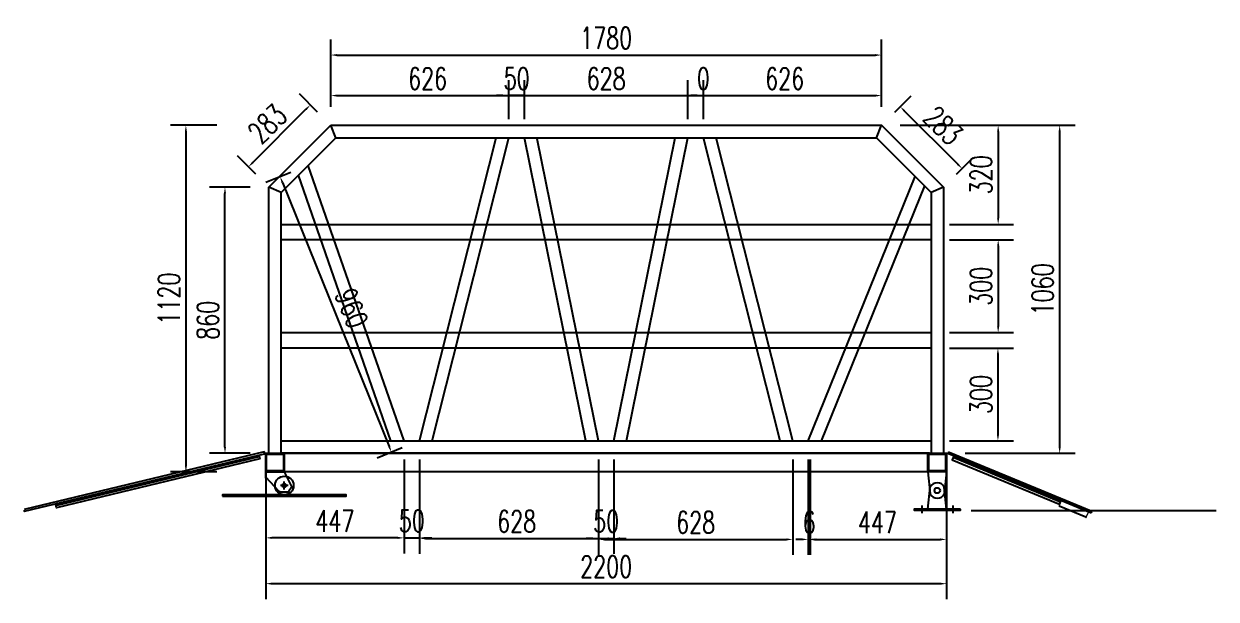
# Model space of a CAD drawing. Header units: millimetres. Extents: x -1491330 to -1355454, y 1413078 to 1531173.
# Drawn here: x -1491330 to -1487477, y 1454283 to 1456142 of the extents above; entities that cross this region are included whole.
import ezdxf

# ---------------------------------------------------------------- set-up
doc = ezdxf.new("R2010")
doc.units = ezdxf.units.MM
doc.header["$LTSCALE"] = 10
doc.linetypes.add('CENTER2', pattern=[28.575, 19.05, -3.175, 3.175, -3.175])
doc.layers.get('0').update_dxf_attribs({"linetype": 'CONTINUOUS'})
doc.layers.get('DEFPOINTS').update_dxf_attribs({"linetype": 'CONTINUOUS'})
doc.layers.add('00-HATCH(填充)', color=250, linetype='CONTINUOUS')
doc.layers.add('W-bridge approach引桥', color=4, linetype='CONTINUOUS')
doc.styles.add('STANDARD_T3', font='simplex.shx', dxfattribs={"width": 0.7, "bigfont": 'gbcbig.shx'})
doc.dimstyles.new('W&&20', dxfattribs={"dimtxt": 70, "dimasz": 20, "dimexe": 50, "dimexo": 60, "dimgap": 20, "dimtad": 1, "dimdec": 0, "dimzin": 0, "dimdsep": 46, "dimtxsty": 'STANDARD_T3', "dimcen": 0.09, "dimclrd": 1, "dimclre": 1, "dimclrt": 7, "dimazin": 2, "dimtfac": 1, "dimtdec": 0, "dimtix": 1, "dimtmove": 2, "dimatfit": 3, "dimfxl": 0, "dimtolj": 1, "dimtzin": 0, "dimarcsym": 0})

# ---------------------------------------------------------------- blocks, each defined once
blk = doc.blocks.new('*D312')
at = {"color": 1, "lineweight": -2, "transparency": 16777216}
for p, q in [((-1490598.3, 1455614.6), (-1490730, 1455614.6)), ((-1490680, 1454774.6), (-1490680, 1455594.6)), ((-1490598.3, 1454754.6), (-1490730, 1454754.6))]:
    blk.add_line(p, q, dxfattribs=at)
at = {"color": 1, "transparency": 16777216}
for points in [[(-1490683.3, 1455594.6), (-1490676.7, 1455594.6), (-1490680, 1455614.6)], [(-1490683.3, 1454774.6), (-1490676.7, 1454774.6), (-1490680, 1454754.6)]]:
    blk.add_solid(points, dxfattribs=at)
at = {"layer": 'DEFPOINTS', "color": 0, "transparency": 16777216}
for p in [(-1490680, 1455614.6), (-1490538.3, 1455614.6), (-1490538.3, 1454754.6)]:
    blk.add_point(p, dxfattribs=at)
at = {"color": 7, "transparency": 16777216, "insert": (-1490735, 1455184.6), "char_height": 70, "attachment_point": 5, "rotation": 90, "style": 'STANDARD_T3'}
blk.add_mtext('\\A1;860', dxfattribs=at)
blk = doc.blocks.new('*D297')
at = {"color": 1, "lineweight": -2, "transparency": 16777216}
for p, q in [((-1490380.7, 1455857), (-1490439.5, 1455915.8)), ((-1490590, 1455694.5), (-1490418.3, 1455866.3)), ((-1490580.7, 1455657), (-1490639.5, 1455715.8))]:
    blk.add_line(p, q, dxfattribs=at)
at = {"color": 1, "transparency": 16777216}
for points in [[(-1490420.6, 1455868.6), (-1490415.9, 1455863.9), (-1490404.1, 1455880.4)], [(-1490592.4, 1455696.9), (-1490587.6, 1455692.2), (-1490604.1, 1455680.4)]]:
    blk.add_solid(points, dxfattribs=at)
at = {"layer": 'DEFPOINTS', "color": 0, "transparency": 16777216}
for p in [(-1490404.1, 1455880.4), (-1490338.3, 1455814.6), (-1490538.3, 1455614.6)]:
    blk.add_point(p, dxfattribs=at)
at = {"color": 7, "transparency": 16777216, "insert": (-1490543, 1455819.3), "char_height": 70, "attachment_point": 5, "rotation": 45, "style": 'STANDARD_T3'}
blk.add_mtext('\\A1;283', dxfattribs=at)
blk = doc.blocks.new('*D313')
at = {"color": 1, "lineweight": -2, "transparency": 16777216}
for p, q in [((-1488515.9, 1455857), (-1488462.7, 1455910.2)), ((-1488312.2, 1455688.9), (-1488483.9, 1455860.7)), ((-1488315.9, 1455657), (-1488262.7, 1455710.2))]:
    blk.add_line(p, q, dxfattribs=at)
at = {"color": 1, "transparency": 16777216}
for points in [[(-1488481.5, 1455863), (-1488486.3, 1455858.3), (-1488498, 1455874.8)], [(-1488309.8, 1455691.3), (-1488314.5, 1455686.6), (-1488298, 1455674.8)]]:
    blk.add_solid(points, dxfattribs=at)
at = {"layer": 'DEFPOINTS', "color": 0, "transparency": 16777216}
for p in [(-1488498, 1455874.8), (-1488558.3, 1455814.6), (-1488358.3, 1455614.6)]:
    blk.add_point(p, dxfattribs=at)
at = {"color": 7, "transparency": 16777216, "insert": (-1488359.2, 1455813.7), "char_height": 70, "attachment_point": 5, "rotation": 315, "style": 'STANDARD_T3'}
blk.add_mtext('\\A1;283', dxfattribs=at)
blk = doc.blocks.new('*D298')
at = {"color": 1, "lineweight": -2, "transparency": 16777216}
for p, q in [((-1490338.3, 1455874.6), (-1490338.3, 1456091.6)), ((-1488558.3, 1455874.6), (-1488558.3, 1456091.6)), ((-1490318.3, 1456041.6), (-1488578.3, 1456041.6))]:
    blk.add_line(p, q, dxfattribs=at)
at = {"color": 1, "transparency": 16777216}
for points in [[(-1490318.3, 1456044.9), (-1490318.3, 1456038.2), (-1490338.3, 1456041.6)], [(-1488578.3, 1456044.9), (-1488578.3, 1456038.2), (-1488558.3, 1456041.6)]]:
    blk.add_solid(points, dxfattribs=at)
at = {"layer": 'DEFPOINTS', "color": 0, "transparency": 16777216}
for p in [(-1488558.3, 1456041.6), (-1490338.3, 1455814.6), (-1488558.3, 1455814.6)]:
    blk.add_point(p, dxfattribs=at)
at = {"color": 7, "transparency": 16777216, "insert": (-1489448.3, 1456096.6), "char_height": 70, "attachment_point": 5, "style": 'STANDARD_T3'}
blk.add_mtext('\\A1;1780', dxfattribs=at)
blk = doc.blocks.new('*D299')
at = {"color": 1, "lineweight": -2, "transparency": 16777216}
for p, q in [((-1490706.3, 1455814.6), (-1490856.3, 1455814.6)), ((-1490806.3, 1455794.6), (-1490806.3, 1454714.6)), ((-1490706.3, 1454694.6), (-1490856.3, 1454694.6))]:
    blk.add_line(p, q, dxfattribs=at)
at = {"color": 1, "transparency": 16777216}
for points in [[(-1490809.6, 1455794.6), (-1490803, 1455794.6), (-1490806.3, 1455814.6)], [(-1490809.6, 1454714.6), (-1490803, 1454714.6), (-1490806.3, 1454694.6)]]:
    blk.add_solid(points, dxfattribs=at)
at = {"layer": 'DEFPOINTS', "color": 0, "transparency": 16777216}
for p in [(-1490338.3, 1455814.6), (-1490806.3, 1454694.6), (-1490548.3, 1454694.6)]:
    blk.add_point(p, dxfattribs=at)
at = {"color": 7, "transparency": 16777216, "insert": (-1490861.3, 1455254.6), "char_height": 70, "attachment_point": 5, "rotation": 90, "style": 'STANDARD_T3'}
blk.add_mtext('\\A1;1120', dxfattribs=at)
blk = doc.blocks.new('*D300')
at = {"color": 1, "lineweight": -2, "transparency": 16777216}
for p, q in [((-1490338.3, 1455874.6), (-1490338.3, 1455960.7)), ((-1489712.4, 1455834.6), (-1489712.4, 1455960.7)), ((-1490318.3, 1455910.7), (-1489732.4, 1455910.7))]:
    blk.add_line(p, q, dxfattribs=at)
at = {"color": 1, "transparency": 16777216}
for points in [[(-1490318.3, 1455914), (-1490318.3, 1455907.4), (-1490338.3, 1455910.7)], [(-1489732.4, 1455914), (-1489732.4, 1455907.4), (-1489712.4, 1455910.7)]]:
    blk.add_solid(points, dxfattribs=at)
at = {"layer": 'DEFPOINTS', "color": 0, "transparency": 16777216}
for p in [(-1489712.4, 1455910.7), (-1490338.3, 1455814.6), (-1489712.4, 1455774.6)]:
    blk.add_point(p, dxfattribs=at)
at = {"color": 7, "transparency": 16777216, "insert": (-1490025.3, 1455965.7), "char_height": 70, "attachment_point": 5, "style": 'STANDARD_T3'}
blk.add_mtext('\\A1;626', dxfattribs=at)
blk = doc.blocks.new('*D301')
at = {"color": 1, "lineweight": -2, "transparency": 16777216}
for p, q in [((-1489762.4, 1455834.6), (-1489762.4, 1455960.7)), ((-1489712.4, 1455834.6), (-1489712.4, 1455960.7)), ((-1489782.4, 1455910.7), (-1489802.4, 1455910.7)), ((-1489712.4, 1455910.7), (-1489762.4, 1455910.7)), ((-1489692.4, 1455910.7), (-1489672.4, 1455910.7))]:
    blk.add_line(p, q, dxfattribs=at)
at = {"color": 1, "transparency": 16777216}
for points in [[(-1489782.4, 1455914), (-1489782.4, 1455907.4), (-1489762.4, 1455910.7)], [(-1489692.4, 1455914), (-1489692.4, 1455907.4), (-1489712.4, 1455910.7)]]:
    blk.add_solid(points, dxfattribs=at)
at = {"layer": 'DEFPOINTS', "color": 0, "transparency": 16777216}
for p in [(-1489762.4, 1455910.7), (-1489762.4, 1455774.6), (-1489712.4, 1455774.6)]:
    blk.add_point(p, dxfattribs=at)
at = {"color": 7, "transparency": 16777216, "insert": (-1489737.4, 1455965.7), "char_height": 70, "attachment_point": 5, "style": 'STANDARD_T3'}
blk.add_mtext('\\A1;50', dxfattribs=at)
blk = doc.blocks.new('*D302')
at = {"color": 1, "lineweight": -2, "transparency": 16777216}
for p, q in [((-1488498.3, 1455814.6), (-1488131.5, 1455814.6)), ((-1488181.5, 1455794.6), (-1488181.5, 1455514.6)), ((-1488338.3, 1455494.6), (-1488131.5, 1455494.6))]:
    blk.add_line(p, q, dxfattribs=at)
at = {"color": 1, "transparency": 16777216}
for points in [[(-1488184.8, 1455794.6), (-1488178.1, 1455794.6), (-1488181.5, 1455814.6)], [(-1488184.8, 1455514.6), (-1488178.1, 1455514.6), (-1488181.5, 1455494.6)]]:
    blk.add_solid(points, dxfattribs=at)
at = {"layer": 'DEFPOINTS', "color": 0, "transparency": 16777216}
for p in [(-1488558.3, 1455814.6), (-1488398.3, 1455494.6), (-1488181.5, 1455494.6)]:
    blk.add_point(p, dxfattribs=at)
at = {"color": 7, "transparency": 16777216, "insert": (-1488236.5, 1455654.6), "char_height": 70, "attachment_point": 5, "rotation": 90, "style": 'STANDARD_T3'}
blk.add_mtext('\\A1;320', dxfattribs=at)
blk = doc.blocks.new('*D303')
at = {"color": 1, "lineweight": -2, "transparency": 16777216}
for p, q in [((-1488338.3, 1455444.4), (-1488131.5, 1455444.4)), ((-1488181.5, 1455424.4), (-1488181.5, 1455164.6)), ((-1488338.3, 1455144.6), (-1488131.5, 1455144.6))]:
    blk.add_line(p, q, dxfattribs=at)
at = {"color": 1, "transparency": 16777216}
for points in [[(-1488184.8, 1455424.4), (-1488178.1, 1455424.4), (-1488181.5, 1455444.4)], [(-1488184.8, 1455164.6), (-1488178.1, 1455164.6), (-1488181.5, 1455144.6)]]:
    blk.add_solid(points, dxfattribs=at)
at = {"layer": 'DEFPOINTS', "color": 0, "transparency": 16777216}
for p in [(-1488398.3, 1455444.4), (-1488398.3, 1455144.6), (-1488181.5, 1455144.6)]:
    blk.add_point(p, dxfattribs=at)
at = {"color": 7, "transparency": 16777216, "insert": (-1488236.5, 1455294.5), "char_height": 70, "attachment_point": 5, "rotation": 90, "style": 'STANDARD_T3'}
blk.add_mtext('\\A1;300', dxfattribs=at)
blk = doc.blocks.new('*D304')
at = {"color": 1, "lineweight": -2, "transparency": 16777216}
for p, q in [((-1488338.3, 1455094.6), (-1488132.3, 1455094.6)), ((-1488182.3, 1455074.6), (-1488182.3, 1454814.6)), ((-1488338.3, 1454794.6), (-1488132.3, 1454794.6))]:
    blk.add_line(p, q, dxfattribs=at)
at = {"color": 1, "transparency": 16777216}
for points in [[(-1488185.6, 1455074.6), (-1488178.9, 1455074.6), (-1488182.3, 1455094.6)], [(-1488185.6, 1454814.6), (-1488178.9, 1454814.6), (-1488182.3, 1454794.6)]]:
    blk.add_solid(points, dxfattribs=at)
at = {"layer": 'DEFPOINTS', "color": 0, "transparency": 16777216}
for p in [(-1488398.3, 1455094.6), (-1488398.3, 1454794.6), (-1488182.3, 1454794.6)]:
    blk.add_point(p, dxfattribs=at)
at = {"color": 7, "transparency": 16777216, "insert": (-1488237.3, 1454944.6), "char_height": 70, "attachment_point": 5, "rotation": 90, "style": 'STANDARD_T3'}
blk.add_mtext('\\A1;300', dxfattribs=at)
blk = doc.blocks.new('*D314')
at = {"color": 1, "lineweight": -2, "transparency": 16777216}
for p, q in [((-1490548.3, 1454694.6), (-1490548.3, 1454283.4)), ((-1488348.3, 1454694.6), (-1488348.3, 1454283.4)), ((-1488368.3, 1454333.4), (-1490528.3, 1454333.4))]:
    blk.add_line(p, q, dxfattribs=at)
at = {"color": 1, "transparency": 16777216}
for points in [[(-1490528.3, 1454336.7), (-1490528.3, 1454330), (-1490548.3, 1454333.4)], [(-1488368.3, 1454336.7), (-1488368.3, 1454330), (-1488348.3, 1454333.4)]]:
    blk.add_solid(points, dxfattribs=at)
at = {"layer": 'DEFPOINTS', "color": 0, "transparency": 16777216}
for p in [(-1490548.3, 1454754.6), (-1488348.3, 1454754.6), (-1490548.3, 1454333.4)]:
    blk.add_point(p, dxfattribs=at)
at = {"color": 7, "transparency": 16777216, "insert": (-1489448.3, 1454388.4), "char_height": 70, "attachment_point": 5, "style": 'STANDARD_T3'}
blk.add_mtext('\\A1;2200', dxfattribs=at)
blk = doc.blocks.new('*D305')
at = {"color": 1, "lineweight": -2, "transparency": 16777216}
for p, q in [((-1490101.5, 1454734.6), (-1490101.5, 1454431.4)), ((-1490051.5, 1454734.6), (-1490051.5, 1454431.4)), ((-1490121.5, 1454481.4), (-1490141.5, 1454481.4)), ((-1490101.5, 1454481.4), (-1490051.5, 1454481.4)), ((-1490031.5, 1454481.4), (-1490011.5, 1454481.4))]:
    blk.add_line(p, q, dxfattribs=at)
at = {"color": 1, "transparency": 16777216}
for points in [[(-1490121.5, 1454484.7), (-1490121.5, 1454478.1), (-1490101.5, 1454481.4)], [(-1490031.5, 1454484.7), (-1490031.5, 1454478.1), (-1490051.5, 1454481.4)]]:
    blk.add_solid(points, dxfattribs=at)
at = {"layer": 'DEFPOINTS', "color": 0, "transparency": 16777216}
for p in [(-1490101.5, 1454794.6), (-1490051.5, 1454794.6), (-1490051.5, 1454481.4)]:
    blk.add_point(p, dxfattribs=at)
at = {"color": 7, "transparency": 16777216, "insert": (-1490076.5, 1454536.4), "char_height": 70, "attachment_point": 5, "style": 'STANDARD_T3'}
blk.add_mtext('\\A1;50', dxfattribs=at)
blk = doc.blocks.new('*D315')
at = {"color": 1, "lineweight": -2, "transparency": 16777216}
for p, q in [((-1490101.5, 1454734.6), (-1490101.5, 1454431.4)), ((-1490548.3, 1454694.6), (-1490548.3, 1454431.4)), ((-1490121.5, 1454481.4), (-1490528.3, 1454481.4))]:
    blk.add_line(p, q, dxfattribs=at)
at = {"color": 1, "transparency": 16777216}
for points in [[(-1490528.3, 1454484.7), (-1490528.3, 1454478.1), (-1490548.3, 1454481.4)], [(-1490121.5, 1454484.7), (-1490121.5, 1454478.1), (-1490101.5, 1454481.4)]]:
    blk.add_solid(points, dxfattribs=at)
at = {"layer": 'DEFPOINTS', "color": 0, "transparency": 16777216}
for p in [(-1490101.5, 1454794.6), (-1490548.3, 1454754.6), (-1490548.3, 1454481.4)]:
    blk.add_point(p, dxfattribs=at)
at = {"color": 7, "transparency": 16777216, "insert": (-1490324.9, 1454536.4), "char_height": 70, "attachment_point": 5, "style": 'STANDARD_T3'}
blk.add_mtext('\\A1;447', dxfattribs=at)
blk = doc.blocks.new('*D316')
at = {"color": 1, "lineweight": -2, "transparency": 16777216}
for p, q in [((-1488227.4, 1455814.6), (-1487932.7, 1455814.6)), ((-1487982.7, 1454774.6), (-1487982.7, 1455794.6)), ((-1488288.3, 1454754.6), (-1487932.7, 1454754.6))]:
    blk.add_line(p, q, dxfattribs=at)
at = {"color": 1, "transparency": 16777216}
for points in [[(-1487986.1, 1455794.6), (-1487979.4, 1455794.6), (-1487982.7, 1455814.6)], [(-1487986.1, 1454774.6), (-1487979.4, 1454774.6), (-1487982.7, 1454754.6)]]:
    blk.add_solid(points, dxfattribs=at)
at = {"layer": 'DEFPOINTS', "color": 0, "transparency": 16777216}
for p in [(-1488287.4, 1455814.6), (-1487982.7, 1455814.6), (-1488348.3, 1454754.6)]:
    blk.add_point(p, dxfattribs=at)
at = {"color": 7, "transparency": 16777216, "insert": (-1488037.7, 1455284.6), "char_height": 70, "attachment_point": 5, "rotation": 90, "style": 'STANDARD_T3'}
blk.add_mtext('\\A1;1060', dxfattribs=at)
blk = doc.blocks.new('*D306')
at = {"color": 1, "lineweight": -2, "transparency": 16777216}
for p, q in [((-1489762.4, 1455834.6), (-1489762.4, 1455960.7)), ((-1489134.2, 1455834.6), (-1489134.2, 1455960.7)), ((-1489742.4, 1455910.7), (-1489154.2, 1455910.7))]:
    blk.add_line(p, q, dxfattribs=at)
at = {"color": 1, "transparency": 16777216}
for points in [[(-1489742.4, 1455914), (-1489742.4, 1455907.4), (-1489762.4, 1455910.7)], [(-1489154.2, 1455914), (-1489154.2, 1455907.4), (-1489134.2, 1455910.7)]]:
    blk.add_solid(points, dxfattribs=at)
at = {"layer": 'DEFPOINTS', "color": 0, "transparency": 16777216}
for p in [(-1489134.2, 1455910.7), (-1489762.4, 1455774.6), (-1489134.2, 1455774.6)]:
    blk.add_point(p, dxfattribs=at)
at = {"color": 7, "transparency": 16777216, "insert": (-1489448.3, 1455965.7), "char_height": 70, "attachment_point": 5, "style": 'STANDARD_T3'}
blk.add_mtext('\\A1;628', dxfattribs=at)
blk = doc.blocks.new('*D307')
at = {"color": 1, "lineweight": -2, "transparency": 16777216}
for p, q in [((-1489184.2, 1455834.6), (-1489184.2, 1455960.7)), ((-1488558.3, 1455874.6), (-1488558.3, 1455960.7)), ((-1489164.2, 1455910.7), (-1488578.3, 1455910.7))]:
    blk.add_line(p, q, dxfattribs=at)
at = {"color": 1, "transparency": 16777216}
for points in [[(-1489164.2, 1455914), (-1489164.2, 1455907.4), (-1489184.2, 1455910.7)], [(-1488578.3, 1455914), (-1488578.3, 1455907.4), (-1488558.3, 1455910.7)]]:
    blk.add_solid(points, dxfattribs=at)
at = {"layer": 'DEFPOINTS', "color": 0, "transparency": 16777216}
for p in [(-1488558.3, 1455910.7), (-1488558.3, 1455814.6), (-1489184.2, 1455774.6)]:
    blk.add_point(p, dxfattribs=at)
at = {"color": 7, "transparency": 16777216, "insert": (-1488871.2, 1455965.7), "char_height": 70, "attachment_point": 5, "style": 'STANDARD_T3'}
blk.add_mtext('\\A1;626', dxfattribs=at)
blk = doc.blocks.new('*D308')
at = {"color": 1, "lineweight": -2, "transparency": 16777216}
for p, q in [((-1490466.9, 1455662.6), (-1490548.2, 1455629.7)), ((-1490494.3, 1455629.9), (-1490149.5, 1454776.5)), ((-1490107.1, 1454772.1), (-1490188.4, 1454739.2))]:
    blk.add_line(p, q, dxfattribs=at)
at = {"color": 1, "transparency": 16777216}
for points in [[(-1490491.2, 1455631.2), (-1490497.4, 1455628.7), (-1490501.8, 1455648.5)], [(-1490146.4, 1454777.8), (-1490152.6, 1454775.3), (-1490142, 1454758)]]:
    blk.add_solid(points, dxfattribs=at)
at = {"layer": 'DEFPOINTS', "color": 0, "transparency": 16777216}
for p in [(-1490411.2, 1455685), (-1490051.5, 1454794.6), (-1490142, 1454758)]:
    blk.add_point(p, dxfattribs=at)
at = {"color": 7, "transparency": 16777216, "insert": (-1490270.9, 1455223.8), "char_height": 70, "attachment_point": 5, "rotation": 292, "style": 'STANDARD_T3'}
blk.add_mtext('\\A1;960', dxfattribs=at)
blk = doc.blocks.new('*D309')
at = {"color": 1, "lineweight": -2, "transparency": 16777216}
for p, q in [((-1490051.5, 1454734.6), (-1490051.5, 1454429.7)), ((-1489423.3, 1454734.6), (-1489423.3, 1454429.7)), ((-1490031.5, 1454479.7), (-1489443.3, 1454479.7))]:
    blk.add_line(p, q, dxfattribs=at)
at = {"color": 1, "transparency": 16777216}
for points in [[(-1490031.5, 1454483.1), (-1490031.5, 1454476.4), (-1490051.5, 1454479.7)], [(-1489443.3, 1454483.1), (-1489443.3, 1454476.4), (-1489423.3, 1454479.7)]]:
    blk.add_solid(points, dxfattribs=at)
at = {"layer": 'DEFPOINTS', "color": 0, "transparency": 16777216}
for p in [(-1490051.5, 1454794.6), (-1489423.3, 1454794.6), (-1489423.3, 1454479.7)]:
    blk.add_point(p, dxfattribs=at)
at = {"color": 7, "transparency": 16777216, "insert": (-1489737.4, 1454534.7), "char_height": 70, "attachment_point": 5, "style": 'STANDARD_T3'}
blk.add_mtext('\\A1;628', dxfattribs=at)
blk = doc.blocks.new('*D310')
at = {"color": 1, "lineweight": -2, "transparency": 16777216}
for p, q in [((-1489473.3, 1454734.6), (-1489473.3, 1454429.7)), ((-1489423.3, 1454734.6), (-1489423.3, 1454429.7)), ((-1489493.3, 1454479.7), (-1489513.3, 1454479.7)), ((-1489473.3, 1454479.7), (-1489423.3, 1454479.7)), ((-1489403.3, 1454479.7), (-1489383.3, 1454479.7))]:
    blk.add_line(p, q, dxfattribs=at)
at = {"color": 1, "transparency": 16777216}
for points in [[(-1489493.3, 1454483.1), (-1489493.3, 1454476.4), (-1489473.3, 1454479.7)], [(-1489403.3, 1454483.1), (-1489403.3, 1454476.4), (-1489423.3, 1454479.7)]]:
    blk.add_solid(points, dxfattribs=at)
at = {"layer": 'DEFPOINTS', "color": 0, "transparency": 16777216}
for p in [(-1489473.3, 1454794.6), (-1489423.3, 1454794.6), (-1489423.3, 1454479.7)]:
    blk.add_point(p, dxfattribs=at)
at = {"color": 7, "transparency": 16777216, "insert": (-1489448.3, 1454534.7), "char_height": 70, "attachment_point": 5, "style": 'STANDARD_T3'}
blk.add_mtext('\\A1;50', dxfattribs=at)
blk = doc.blocks.new('*D311')
at = {"color": 1, "lineweight": -2, "transparency": 16777216}
for p, q in [((-1489473.3, 1454734.6), (-1489473.3, 1454426.4)), ((-1488845.1, 1454734.6), (-1488845.1, 1454426.4)), ((-1489453.3, 1454476.4), (-1488865.1, 1454476.4))]:
    blk.add_line(p, q, dxfattribs=at)
at = {"color": 1, "transparency": 16777216}
for points in [[(-1489453.3, 1454479.7), (-1489453.3, 1454473.1), (-1489473.3, 1454476.4)], [(-1488865.1, 1454479.7), (-1488865.1, 1454473.1), (-1488845.1, 1454476.4)]]:
    blk.add_solid(points, dxfattribs=at)
at = {"layer": 'DEFPOINTS', "color": 0, "transparency": 16777216}
for p in [(-1489473.3, 1454794.6), (-1488845.1, 1454794.6), (-1488845.1, 1454476.4)]:
    blk.add_point(p, dxfattribs=at)
at = {"color": 7, "transparency": 16777216, "insert": (-1489159.2, 1454531.4), "char_height": 70, "attachment_point": 5, "style": 'STANDARD_T3'}
blk.add_mtext('\\A1;628', dxfattribs=at)
blk = doc.blocks.new('*D317')
at = {"color": 1, "lineweight": -2, "transparency": 16777216}
for p, q in [((-1488795.1, 1454734.5), (-1488795.1, 1454426.4)), ((-1488348.3, 1454634.6), (-1488348.3, 1454426.4)), ((-1488775.1, 1454476.4), (-1488368.3, 1454476.4))]:
    blk.add_line(p, q, dxfattribs=at)
at = {"color": 1, "transparency": 16777216}
for points in [[(-1488775.1, 1454479.7), (-1488775.1, 1454473.1), (-1488795.1, 1454476.4)], [(-1488368.3, 1454479.7), (-1488368.3, 1454473.1), (-1488348.3, 1454476.4)]]:
    blk.add_solid(points, dxfattribs=at)
at = {"layer": 'DEFPOINTS', "color": 0, "transparency": 16777216}
for p in [(-1488795.1, 1454794.5), (-1488348.3, 1454694.6), (-1488348.3, 1454476.4)]:
    blk.add_point(p, dxfattribs=at)
at = {"color": 7, "transparency": 16777216, "insert": (-1488571.7, 1454531.4), "char_height": 70, "attachment_point": 5, "style": 'STANDARD_T3'}
blk.add_mtext('\\A1;447', dxfattribs=at)
blk = doc.blocks.new('*D318')
at = {"color": 1, "lineweight": -2, "transparency": 16777216}
for p, q in [((-1488795.1, 1454734.6), (-1488795.1, 1454426.4)), ((-1488789.3, 1454734.6), (-1488789.3, 1454426.4)), ((-1488815.1, 1454476.4), (-1488835.1, 1454476.4)), ((-1488789.3, 1454476.4), (-1488795.1, 1454476.4)), ((-1488769.3, 1454476.4), (-1488749.3, 1454476.4))]:
    blk.add_line(p, q, dxfattribs=at)
at = {"color": 1, "transparency": 16777216}
for points in [[(-1488815.1, 1454479.7), (-1488815.1, 1454473.1), (-1488795.1, 1454476.4)], [(-1488769.3, 1454479.7), (-1488769.3, 1454473.1), (-1488789.3, 1454476.4)]]:
    blk.add_solid(points, dxfattribs=at)
at = {"layer": 'DEFPOINTS', "color": 0, "transparency": 16777216}
for p in [(-1488795.1, 1454794.6), (-1488789.3, 1454794.6), (-1488795.1, 1454476.4)]:
    blk.add_point(p, dxfattribs=at)
at = {"color": 7, "transparency": 16777216, "insert": (-1488792.2, 1454531.4), "char_height": 70, "attachment_point": 5, "style": 'STANDARD_T3'}
blk.add_mtext('\\A1;6', dxfattribs=at)
blk = doc.blocks.new('*D319')
at = {"color": 1, "lineweight": -2, "transparency": 16777216}
for p, q in [((-1489134.2, 1455834.6), (-1489134.2, 1455960.7)), ((-1489134.1, 1455834.6), (-1489134.1, 1455960.7)), ((-1489154.2, 1455910.7), (-1489174.2, 1455910.7)), ((-1489134.2, 1455910.7), (-1489134.1, 1455910.7)), ((-1489114.1, 1455910.7), (-1489094.1, 1455910.7))]:
    blk.add_line(p, q, dxfattribs=at)
at = {"color": 1, "transparency": 16777216}
for points in [[(-1489154.2, 1455914), (-1489154.2, 1455907.4), (-1489134.2, 1455910.7)], [(-1489114.1, 1455914), (-1489114.1, 1455907.4), (-1489134.1, 1455910.7)]]:
    blk.add_solid(points, dxfattribs=at)
at = {"layer": 'DEFPOINTS', "color": 0, "transparency": 16777216}
for p in [(-1489134.1, 1455910.7), (-1489134.2, 1455774.6), (-1489134.1, 1455774.6)]:
    blk.add_point(p, dxfattribs=at)
at = {"color": 7, "transparency": 16777216, "insert": (-1489134.2, 1455965.7), "char_height": 70, "attachment_point": 5, "style": 'STANDARD_T3'}
blk.add_mtext('\\A1;0', dxfattribs=at)

msp = doc.modelspace()

# ---------------------------------------------------------------- linework, layer by layer
at = {"color": 1}
msp.add_line((-1490548.3, 1454754.6), (-1490548.3, 1454754.6), dxfattribs=at)
at = {"color": 3}
for p, q in [((-1490548.3, 1454674.6), (-1490548.3, 1454754.6)), ((-1488348.3, 1454674.6), (-1488348.3, 1454754.6)), ((-1488348.3, 1454674.6), (-1488348.3, 1454725.6))]:
    msp.add_line(p, q, dxfattribs=at)
at = {"color": 3, "lineweight": 5}
for p, q in [((-1490548.3, 1454674.6), (-1490548.3, 1454754.6)), ((-1488348.3, 1454674.6), (-1488348.3, 1454754.6)), ((-1488348.3, 1454694.6), (-1488348.3, 1454754.6))]:
    msp.add_line(p, q, dxfattribs=at)
for p, q in [((-1488348.3, 1454694.6), (-1488408.3, 1454694.6)), ((-1488408.3, 1454694.6), (-1488400.7, 1454623.5)), ((-1488348.3, 1454694.6), (-1488355.9, 1454623.5)), ((-1488408.3, 1454574.6), (-1488400.7, 1454645.6)), ((-1488348.3, 1454574.6), (-1488355.9, 1454645.6)), ((-1488338.3, 1454574.6), (-1488418.3, 1454574.6)), ((-1488338.2, 1454574.6), (-1488418.2, 1454574.6)), ((-1488348.3, 1454574.6), (-1488408.3, 1454574.6)), ((-1487898.3, 1454548.3), (-1487984.2, 1454583.9))]:
    msp.add_line(p, q)
at = {"color": 3, "linetype": 'CENTER2'}
for p, q in [((-1488428.2, 1454585.5), (-1488428.2, 1454561.3)), ((-1488328.2, 1454585.5), (-1488328.2, 1454561.3))]:
    msp.add_line(p, q, dxfattribs=at)
at = {"lineweight": 5}
for p, q in [((-1487977.8, 1454601.9), (-1487984.8, 1454585.2)), ((-1487890.1, 1454565.6), (-1487897, 1454548.9))]:
    msp.add_line(p, q, dxfattribs=at)
for points in [[(-1491330, 1454571), (-1491329.3, 1454568.1, 0.414214), (-1491328.1, 1454567.3), (-1490552.5, 1454753.5, 0.416514), (-1490551.8, 1454754.7), (-1490552.7, 1454758.6, 0.411917), (-1490553.9, 1454759.3), (-1491328.5, 1454573.4)], [(-1487880.2, 1454565.8), (-1487881.4, 1454563.1, -0.414214), (-1487882.7, 1454562.5), (-1488342.4, 1454752.9, -0.416514), (-1488342.9, 1454754.2), (-1488341.4, 1454757.9, -0.411917), (-1488340.1, 1454758.4), (-1487881.3, 1454568.5)]]:
    msp.add_lwpolyline(points, format="xyb")
for points in [[(-1491227.9, 1454591.4), (-1490570.6, 1454749.1), (-1490567.5, 1454736.5), (-1491224.9, 1454578.7)], [(-1487977.8, 1454601.9), (-1488325.2, 1454745.8), (-1488330.2, 1454733.8), (-1487982.8, 1454589.9)], [(-1490688.3, 1454616.6), (-1490288.3, 1454616.6), (-1490288.3, 1454620.6), (-1490688.3, 1454620.6)], [(-1488303.3, 1454574.6), (-1488453.3, 1454574.6), (-1488453.2, 1454570.6), (-1488303.2, 1454570.6)], [(-1488436.2, 1454574.6), (-1488420.2, 1454574.6), (-1488420.2, 1454570.6), (-1488436.2, 1454570.6)], [(-1488336.2, 1454574.6), (-1488320.2, 1454574.6), (-1488320.2, 1454570.6), (-1488336.2, 1454570.6)]]:
    msp.add_lwpolyline(points, close=True)
for points in [[(-1491226.7, 1454586.5), (-1490569.4, 1454744.3)], [(-1487979.7, 1454597.3), (-1488327.1, 1454741.2)], [(-1488268.3, 1454569.6), (-1487477.1, 1454569.6)]]:
    msp.add_lwpolyline(points)
at = {"lineweight": -3}
msp.add_circle((-1490488.3, 1454650.6), 30, dxfattribs=at)
msp.add_circle((-1488378.3, 1454634.6), 9)
msp.add_circle((-1488378.3, 1454634.6), 9)
msp.add_circle((-1488378.3, 1454634.6), 9)
msp.add_circle((-1488378.3, 1454634.6), 9)
for centre, radius, start, end in [((-1488378.3, 1454634.6), 25, 26.1956, 153.8044), ((-1488378.3, 1454634.6), 25, 206.1956, 333.8044), ((-1487897.9, 1454549.3), 1, 247.5037, 337.5037), ((-1487882.1, 1454566.6), 2, 337.5037, 67.5037)]:
    msp.add_arc(centre, radius, start, end)
at = {"lineweight": 5}
msp.add_arc((-1487983.8, 1454584.8), 1, 157.5037, 247.5037, dxfattribs=at)
at = {"layer": '00-HATCH(填充)', "color": 0, "lineweight": -3, "ltscale": 0.5}
for p, q in [((-1490488.3, 1454638.1), (-1490488.3, 1454663.1)), ((-1490475.8, 1454650.6), (-1490500.8, 1454650.6))]:
    msp.add_line(p, q, dxfattribs=at)
at = {"layer": '00-HATCH(填充)', "color": 0, "lineweight": -3}
msp.add_lwpolyline([(-1490488.3, 1454694.6), (-1490465.5, 1454647.8, -0.267952), (-1490465.9, 1454642.8), (-1490473.3, 1454631.8, -0.249325), (-1490477.5, 1454629.6), (-1490501.2, 1454629.6, -0.198912), (-1490504.8, 1454631), (-1490548.3, 1454677.1), (-1490548.3, 1454694.6)], format="xyb", close=True, dxfattribs=at)
msp.add_circle((-1490488.3, 1454650.6), 6, dxfattribs=at)
at = {"layer": 'W-bridge approach引桥', "color": 4}
for p, q in [((-1490321.7, 1455774.6), (-1490338.3, 1455814.6)), ((-1488574.9, 1455774.6), (-1488558.3, 1455814.6)), ((-1490498.3, 1455598), (-1490538.3, 1455614.6)), ((-1488358.3, 1455614.6), (-1488398.3, 1455598))]:
    msp.add_line(p, q, dxfattribs=at)
at = {"layer": 'W-bridge approach引桥', "color": 3}
msp.add_line((-1490548.3, 1454754.6), (-1488403.3, 1454754.6), dxfattribs=at)
at = {"layer": 'W-bridge approach引桥', "color": 4}
for points in [[(-1490538.3, 1454754.6), (-1490538.3, 1455614.6), (-1490338.3, 1455814.6)], [(-1490338.3, 1455814.6), (-1488558.3, 1455814.6), (-1488358.3, 1455614.6), (-1488358.3, 1454754.6)], [(-1490498.3, 1454754.6), (-1490498.3, 1455598), (-1490321.7, 1455774.6)], [(-1490321.7, 1455774.6), (-1488574.9, 1455774.6), (-1488398.3, 1455598), (-1488398.3, 1454754.6)], [(-1488403.3, 1454754.6), (-1490498.3, 1454754.6), (-1490498.3, 1454794.6), (-1488398.3, 1454794.6)]]:
    msp.add_lwpolyline(points, dxfattribs=at)
at = {"layer": 'W-bridge approach引桥'}
for points in [[(-1490051.5, 1454794.6), (-1489803.6, 1455774.6)], [(-1490010.2, 1454794.6), (-1489762.4, 1455774.6)], [(-1489514.1, 1454794.6), (-1489712.4, 1455774.6)], [(-1489473.3, 1454794.6), (-1489670.8, 1455770.6)], [(-1489423.3, 1454794.6), (-1489225.1, 1455774.6)], [(-1489382.4, 1454794.6), (-1489184.3, 1455774.6)], [(-1488886.4, 1454794.6), (-1489134.1, 1455774.6)], [(-1488845.1, 1454794.6), (-1489092.9, 1455774.6)], [(-1490143.8, 1454794.6), (-1490442.7, 1455653.6)], [(-1490101.5, 1454794.6), (-1490411.2, 1455685)], [(-1488795.1, 1454794.5), (-1488449.7, 1455649.4)], [(-1488752, 1454794.5), (-1488419, 1455618.7)]]:
    msp.add_lwpolyline(points, dxfattribs=at)
at = {"layer": 'W-bridge approach引桥', "color": 0}
for points in [[(-1490498.3, 1455494.6), (-1488398.3, 1455494.6), (-1488398.3, 1455444.6), (-1490498.3, 1455444.6)], [(-1490498.3, 1455144.6), (-1488398.3, 1455144.6), (-1488398.3, 1455094.6), (-1490498.3, 1455094.6)]]:
    msp.add_lwpolyline(points, close=True, dxfattribs=at)
at = {"layer": 'W-bridge approach引桥', "color": 3}
msp.add_lwpolyline([(-1488403.3, 1454694.6), (-1490548.3, 1454694.6), (-1490548.3, 1454754.6), (-1488403.3, 1454754.6)], dxfattribs=at)
at = {"layer": 'W-bridge approach引桥'}
for points in [[(-1490548.3, 1454754.6), (-1490488.3, 1454754.6), (-1490488.3, 1454694.6), (-1490548.3, 1454694.6)], [(-1490545.3, 1454751.6), (-1490491.3, 1454751.6), (-1490491.3, 1454697.6), (-1490545.3, 1454697.6)], [(-1488408.3, 1454754.6), (-1488348.3, 1454754.6), (-1488348.3, 1454694.6), (-1488408.3, 1454694.6)], [(-1488405.3, 1454751.6), (-1488351.3, 1454751.6), (-1488351.3, 1454697.6), (-1488405.3, 1454697.6)]]:
    msp.add_lwpolyline(points, close=True, dxfattribs=at)

# ---------------------------------------------------------------- dimensions: what is measured, and where the dimension line sits
for p1, p2, distance, picture, middle in [((-1490338.3, 1455814.6), (-1488558.3, 1455814.6), 227, '*D298', (-1489448.3, 1456096.6)), ((-1490538.3, 1455614.6), (-1490338.3, 1455814.6), 93.1, '*D297', (-1490543, 1455819.3)), ((-1488358.3, 1455614.6), (-1488558.3, 1455814.6), -85.2, '*D313', (-1488359.2, 1455813.7)), ((-1490411.2, 1455685), (-1490051.5, 1454794.6), -97.7, '*D308', (-1490270.9, 1455223.8))]:
    dim = msp.add_aligned_dim(p1=p1, p2=p2, distance=distance, dimstyle='W&&20')
    dim.commit()
    dim.dimension.update_dxf_attribs({"geometry": picture, "text_midpoint": middle})
for base, p1, p2, picture, middle in [((-1489712.4, 1455910.7), (-1490338.3, 1455814.6), (-1489712.4, 1455774.6), '*D300', (-1490025.3, 1455965.7)), ((-1489762.4, 1455910.7), (-1489712.4, 1455774.6), (-1489762.4, 1455774.6), '*D301', (-1489737.4, 1455965.7)), ((-1489134.2, 1455910.7), (-1489762.4, 1455774.6), (-1489134.2, 1455774.6), '*D306', (-1489448.3, 1455965.7)), ((-1488558.3, 1455910.7), (-1489184.2, 1455774.6), (-1488558.3, 1455814.6), '*D307', (-1488871.2, 1455965.7)), ((-1489134.1, 1455910.7), (-1489134.2, 1455774.6), (-1489134.1, 1455774.6), '*D319', (-1489134.2, 1455965.7)), ((-1490548.3, 1454481.4), (-1490101.5, 1454794.6), (-1490548.3, 1454754.6), '*D315', (-1490324.9, 1454536.4)), ((-1490051.5, 1454481.4), (-1490101.5, 1454794.6), (-1490051.5, 1454794.6), '*D305', (-1490076.5, 1454536.4)), ((-1489423.3, 1454479.7), (-1490051.5, 1454794.6), (-1489423.3, 1454794.6), '*D309', (-1489737.4, 1454534.7)), ((-1489423.3, 1454479.7), (-1489473.3, 1454794.6), (-1489423.3, 1454794.6), '*D310', (-1489448.3, 1454534.7)), ((-1488845.1, 1454476.4), (-1489473.3, 1454794.6), (-1488845.1, 1454794.6), '*D311', (-1489159.2, 1454531.4)), ((-1488795.1, 1454476.4), (-1488789.3, 1454794.6), (-1488795.1, 1454794.6), '*D318', (-1488792.2, 1454531.4)), ((-1488348.3, 1454476.4), (-1488795.1, 1454794.5), (-1488348.3, 1454694.6), '*D317', (-1488571.7, 1454531.4)), ((-1490548.3, 1454333.4), (-1488348.3, 1454754.6), (-1490548.3, 1454754.6), '*D314', (-1489448.3, 1454388.4))]:
    dim = msp.add_linear_dim(base=base, p1=p1, p2=p2, dimstyle='W&&20')
    dim.commit()
    dim.dimension.update_dxf_attribs({"geometry": picture, "text_midpoint": middle})
dim = msp.add_linear_dim(base=(-1490806.3, 1454694.6), p1=(-1490338.3, 1455814.6), p2=(-1490548.3, 1454694.6), angle=90, dimstyle='W&&20', override={"dimfxlon": 1})
dim.commit()
dim.dimension.update_dxf_attribs({"geometry": '*D299', "text_midpoint": (-1490861.3, 1455254.6)})
for base, p1, p2, picture, middle in [((-1488181.5, 1455494.6), (-1488558.3, 1455814.6), (-1488398.3, 1455494.6), '*D302', (-1488236.5, 1455654.6)), ((-1487982.7, 1455814.6), (-1488348.3, 1454754.6), (-1488287.4, 1455814.6), '*D316', (-1488037.7, 1455284.6)), ((-1490680, 1455614.6), (-1490538.3, 1454754.6), (-1490538.3, 1455614.6), '*D312', (-1490735, 1455184.6)), ((-1488181.5, 1455144.6), (-1488398.3, 1455444.4), (-1488398.3, 1455144.6), '*D303', (-1488236.5, 1455294.5)), ((-1488182.3, 1454794.6), (-1488398.3, 1455094.6), (-1488398.3, 1454794.6), '*D304', (-1488237.3, 1454944.6))]:
    dim = msp.add_linear_dim(base=base, p1=p1, p2=p2, angle=90, dimstyle='W&&20')
    dim.commit()
    dim.dimension.update_dxf_attribs({"geometry": picture, "text_midpoint": middle})

doc.saveas('drawing.dxf')
